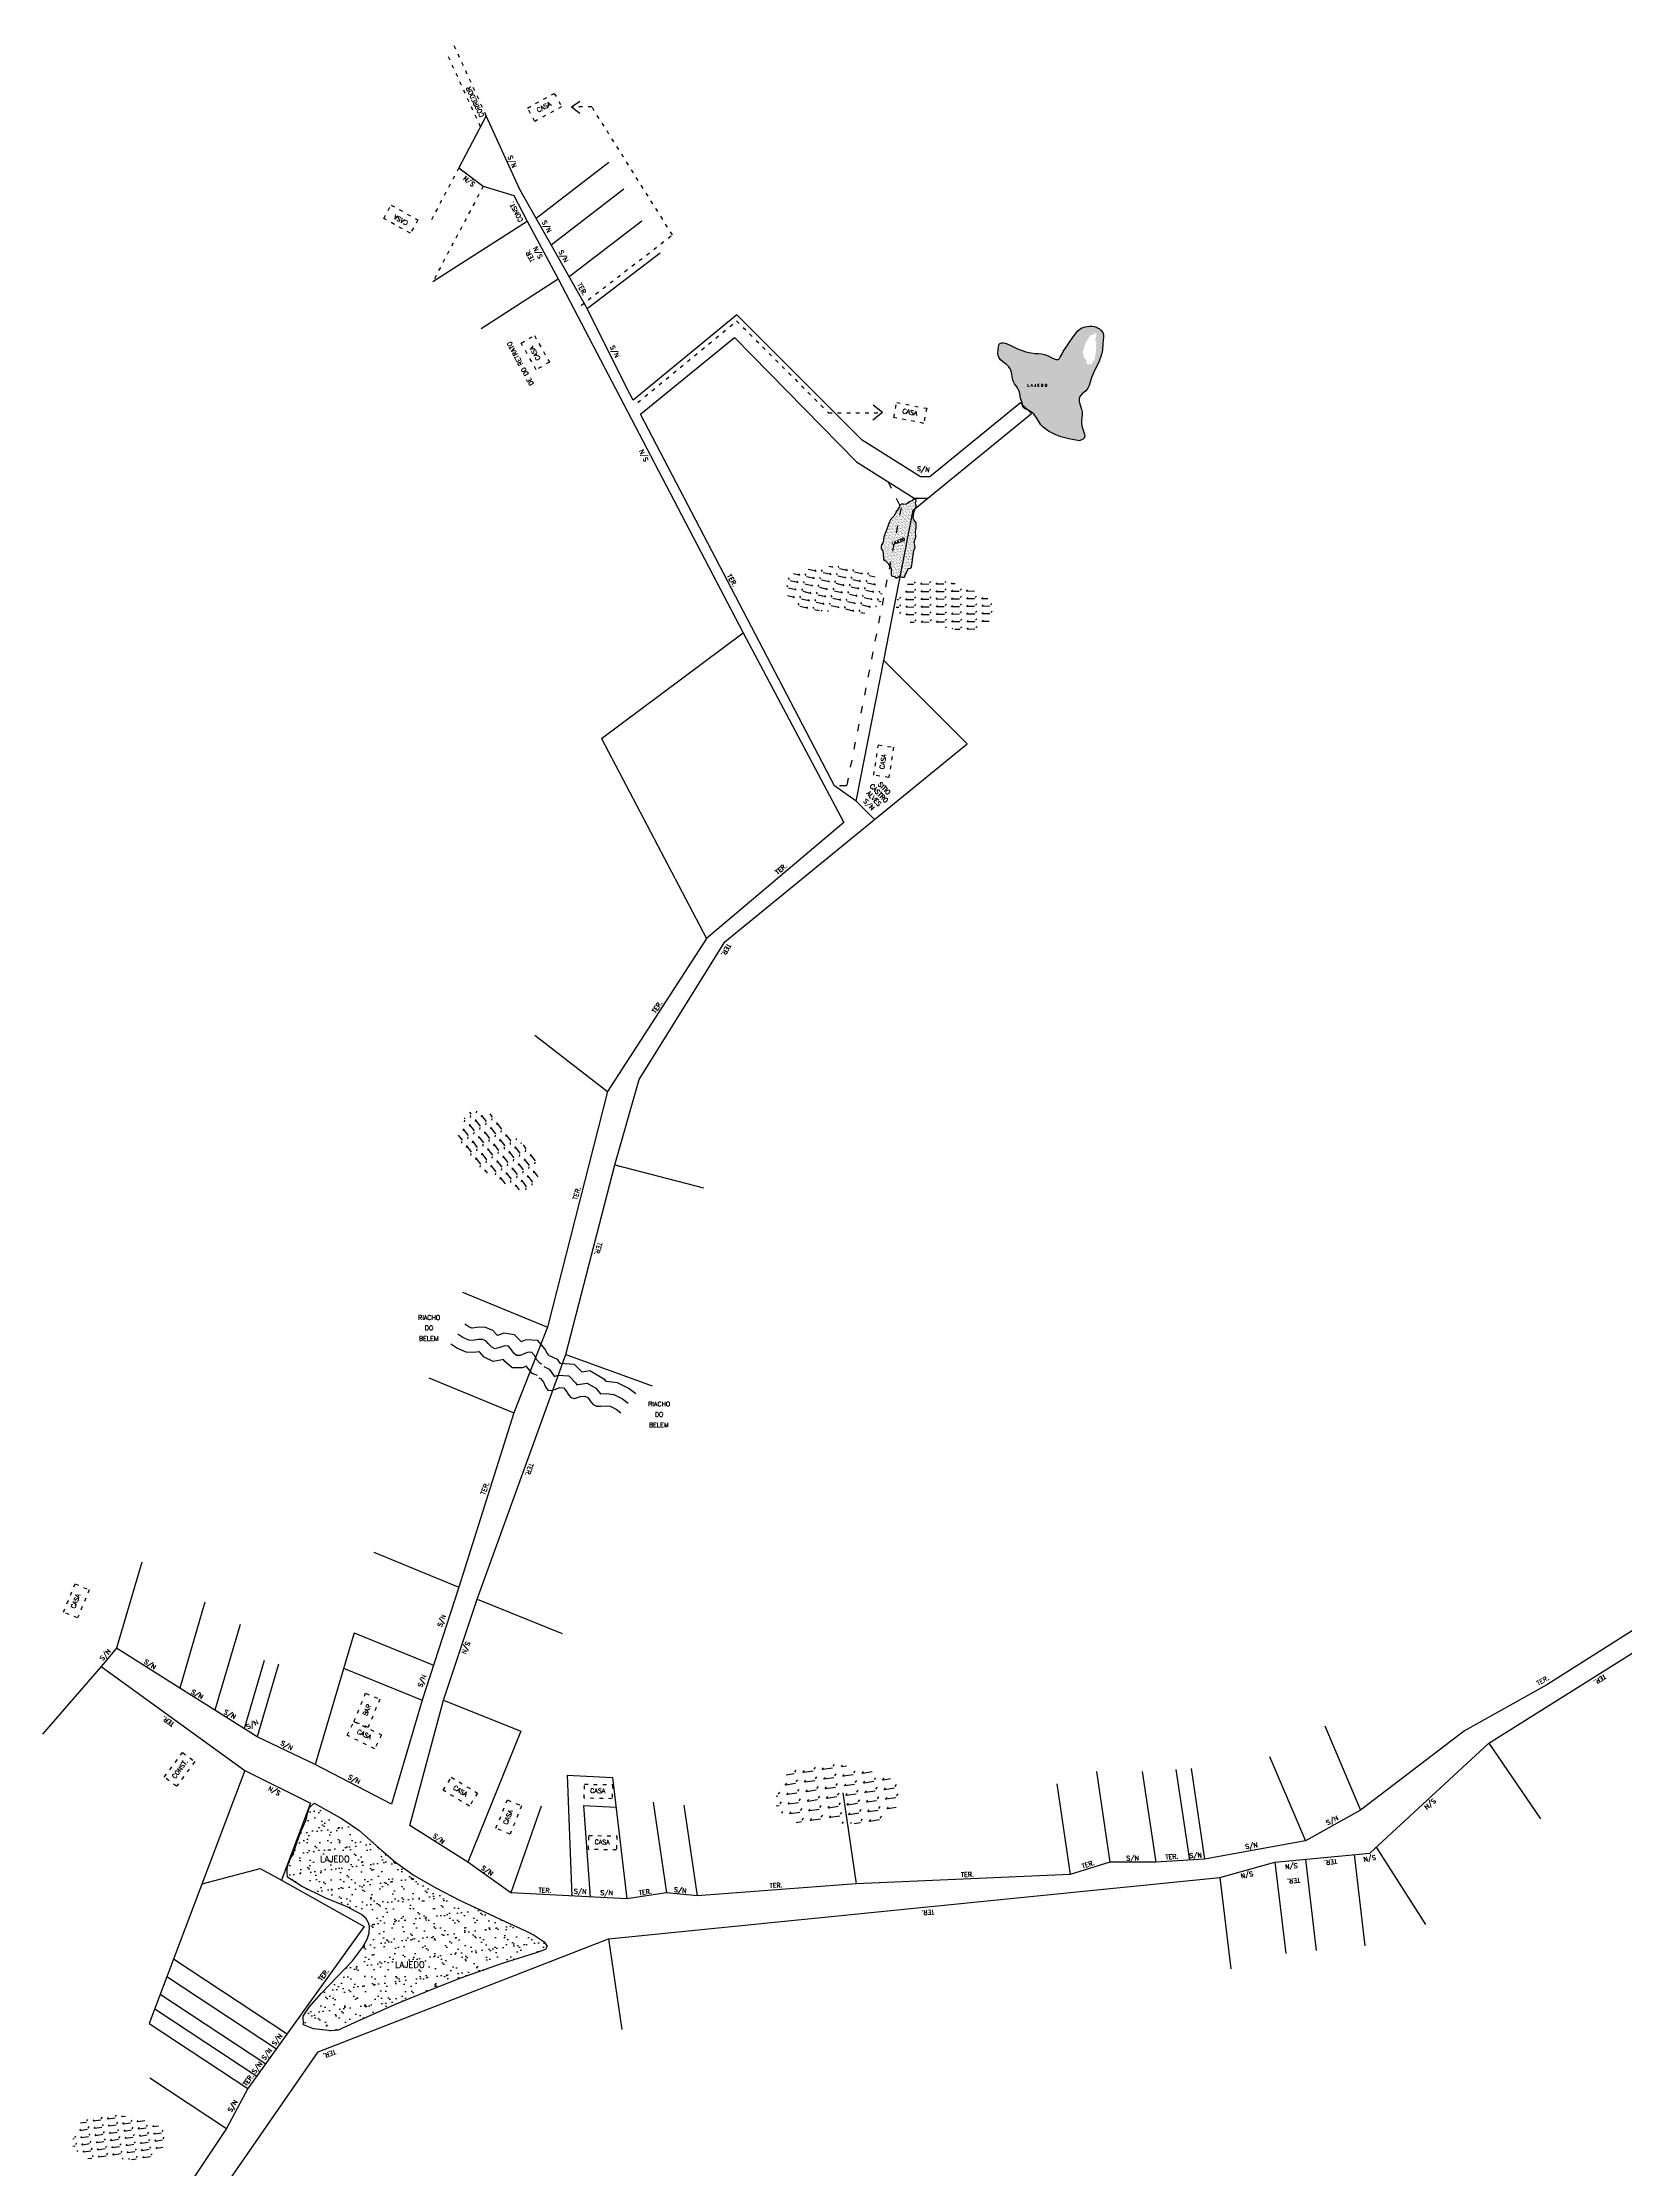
# Model space of a CAD drawing. Extents: x 714896 to 749292, y 8417558 to 8447149.
# Drawn here: x 744778 to 745296, y 8426222 to 8426917 of the extents above; entities that cross this region are included whole.
import ezdxf

# ---------------------------------------------------------------- set-up
doc = ezdxf.new("R2010")
doc.units = 0
doc.header["$MEASUREMENT"] = 0
doc.linetypes.add('ACAD_ISO03W100', pattern=[30, 12, -18])
for name, color, linetype in [('LOTE', 7, 'CONTINUOUS'), ('NUM-PORTA', 7, 'CONTINUOUS'), ('QUADRA', 6, 'CONTINUOUS'), ('REFERENCIA', 7, 'CONTINUOUS'), ('TEXTO', 7, 'CONTINUOUS')]:
    doc.layers.add(name, color=color, linetype=linetype)
doc.styles.add('ROMANS', font='ROMANS.SHX', dxfattribs={"height": 1.5})

msp = doc.modelspace()

# ---------------------------------------------------------------- hatches: boundary and pattern name
at = {"layer": 'REFERENCIA', "linetype": 'CONTINUOUS'}
h = msp.add_hatch(dxfattribs=at)
h.set_pattern_fill('AR-SAND', color=24, scale=0.388108, style=0)
h.set_pattern_definition([(37.5, (601826.9198, 6791485.51515), (-0.02444825753, 0.74781667684), [0, -0.58992491534, 0, -0.65978444478, 0, -0.63067630751]), (7.5, (601826.9198, 6791485.5152), (0.686865377, 1.0952988675), [0, -0.31824896748, 0, -0.5317086408, 0, -0.20375696089]), (327.5, (601826.4424, 6791485.51515), (1.2086249172, 0.00219632676), [0, -0.19405424847, 0, -0.69859529448, 0, -0.9120549678]), (317.5, (601826.4424, 6791485.5152), (1.1667032781, 0.3406333443), [0, -0.09702712423, 0, -0.45796802638, 0, -0.52394647086])])
h.paths.add_polyline_path([(745117.19, 8426801.3), (745117.9, 8426802.12), (745119.09, 8426803.17), (745119.75, 8426803.96), (745120.21, 8426804.87), (745120.55, 8426805.91), (745120.99, 8426807.47), (745121.38, 8426808.5), (745122.21, 8426810.19), (745123.04, 8426811.79), (745123.51, 8426812.77), (745124.29, 8426814.97), (745124.55, 8426816.45), (745124.73, 8426818.49), (745124.92, 8426820.66), (745124.88, 8426821.4), (745124.76, 8426821.9), (745124.66, 8426822.15), (745124.09, 8426822.94), (745123.6, 8426823.36), (745122.99, 8426823.73), (745122.58, 8426823.91), (745121.84, 8426824.12), (745121.06, 8426824.23), (745120.44, 8426824.24), (745119.61, 8426824.16), (745118.9, 8426824.04), (745118.25, 8426823.85), (745117.62, 8426823.59), (745117.04, 8426823.22), (745116.51, 8426822.75), (745115.94, 8426822.08), (745114.77, 8426820.4), (745113.79, 8426818.98), (745112.68, 8426817.4), (745111.77, 8426815.98), (745111.35, 8426815.23), (745110.77, 8426814.11), (745110.47, 8426813.7), (745110.27, 8426813.51), (745110.03, 8426813.37), (745109.76, 8426813.31), (745109.39, 8426813.32), (745108.73, 8426813.53), (745108.02, 8426813.87), (745107.03, 8426814.4), (745106.29, 8426814.75), (745105.58, 8426814.99), (745104.62, 8426815.19), (745103.7, 8426815.29), (745102.47, 8426815.37), (745101.27, 8426815.49), (745100.6, 8426815.61), (745099.56, 8426815.87), (745098.66, 8426816.16), (745097.37, 8426816.65), (745096.58, 8426816.99), (745094.63, 8426817.89), (745093.36, 8426818.47), (745092.71, 8426818.69), (745092.06, 8426818.8), (745091.64, 8426818.79), (745091.01, 8426818.56), (745090.73, 8426818.34), (745090.52, 8426817.49), (745090.41, 8426816.39), (745090.4, 8426815.57), (745090.5, 8426814.71), (745090.8, 8426813.89), (745091.22, 8426813.29), (745091.85, 8426812.7), (745092.54, 8426812.17), (745093.02, 8426811.8), (745093.47, 8426811.43), (745093.98, 8426810.92), (745094.38, 8426810.33), (745094.56, 8426809.93), (745094.78, 8426809.13), (745095.12, 8426807.16), (745095.23, 8426806.71), (745095.54, 8426805.89), (745095.8, 8426805.44), (745096.33, 8426804.71), (745096.79, 8426804.1), (745097.16, 8426803.48), (745097.33, 8426803.06), (745097.44, 8426802.66), (745097.53, 8426802.14), (745097.61, 8426801.57), (745097.66, 8426801.24), (745097.75, 8426800.73), (745097.95, 8426800.07), (745098.16, 8426799.56), (745098.3, 8426799.18), (745098.43, 8426798.64), (745098.53, 8426797.87), (745098.75, 8426797.65), (745099.04, 8426797.38), (745100.27, 8426796.8), (745101.34, 8426796.12), (745102.23, 8426795.34), (745103.02, 8426794.3), (745103.75, 8426793.06), (745104.42, 8426792.03), (745105.18, 8426791.21), (745106.88, 8426789.91), (745109.06, 8426788.8), (745110.93, 8426788.13), (745113.61, 8426787.45), (745117.1, 8426786.79), (745117.7, 8426787.05), (745118.21, 8426787.33), (745118.43, 8426787.5), (745118.59, 8426787.67), (745118.74, 8426787.96), (745118.8, 8426788.35), (745118.72, 8426788.95), (745118.51, 8426789.63), (745118.15, 8426790.62), (745117.85, 8426791.72), (745117.75, 8426792.58), (745117.75, 8426793.27), (745117.85, 8426794.38), (745117.92, 8426795.38), (745117.89, 8426796.28), (745117.72, 8426797.17), (745117.19, 8426798.73), (745116.94, 8426799.7), (745116.9, 8426800.49)])
h.paths.add_polyline_path([(745119.53, 8426811.93), (745119.44, 8426812.15), (745119.42, 8426812.5), (745119.41, 8426812.89), (745119.28, 8426813.24), (745119.09, 8426813.53), (745118.69, 8426813.91), (745118.42, 8426814.04), (745118.43, 8426814.33), (745118.34, 8426815.26), (745118.14, 8426815.55), (745118.13, 8426815.81), (745118.18, 8426816.03), (745118.33, 8426816.32), (745118.43, 8426816.65), (745118.48, 8426817.13), (745118.71, 8426817.77), (745119.16, 8426819), (745119.37, 8426819.45), (745119.8, 8426819.87), (745120.03, 8426820.29), (745120.43, 8426820.88), (745120.53, 8426821.26), (745120.86, 8426821.43), (745120.99, 8426821.33), (745121.37, 8426821.4), (745121.66, 8426821.63), (745122.2, 8426821.86), (745122.33, 8426822.02), (745122.57, 8426822.02), (745122.6, 8426821.83), (745122.5, 8426821.41), (745122.61, 8426821.15), (745122.61, 8426820.93), (745122.48, 8426820.73), (745122.3, 8426820.22), (745122.22, 8426819.57), (745122.33, 8426819.25), (745122.6, 8426818.9), (745122.58, 8426818.2), (745122.5, 8426817.81), (745122.56, 8426817.04), (745122.33, 8426816.36), (745122.44, 8426816.01), (745122.44, 8426815.62), (745122.29, 8426815.33), (745121.98, 8426813.14), (745121.85, 8426812.98), (745121.59, 8426812.91), (745121.41, 8426812.62), (745121.27, 8426812.33), (745121.14, 8426812.01), (745121.04, 8426811.81), (745120.88, 8426811.81), (745120.48, 8426811.94), (745120.21, 8426811.77), (745120.07, 8426811.71), (745119.99, 8426811.64), (745119.91, 8426811.87)], flags=16)
h.paths.add_polyline_path([(745099.99, 8426804.38), (745108.18, 8426804.38), (745108.18, 8426805.54), (745099.99, 8426805.54)], flags=24)
h.paths.add_polyline_path([(745119.57, 8426815.87), (745121.77, 8426816.71), (745121.54, 8426817.31), (745119.34, 8426816.46)], flags=8)
at = {"layer": 'REFERENCIA'}
h = msp.add_hatch(dxfattribs=at)
h.set_pattern_fill('AR-SAND', color=24, scale=0.01462, style=0)
h.set_pattern_definition([(37.5, (381907.77587, 4319976.60496), (-0.02339317558, 0.7155441159), [0, -0.56446628574, 0, -0.631310977474, 0, -0.603459022586]), (7.5, (381907.7759, 4319976.605), (0.65722321277, 1.0480304653), [0, -0.30451470678, 0, -0.508762375965, 0, -0.19496368422]), (327.5, (381907.3191, 4319976.60496), (1.1564663419, 0.002101228495), [0, -0.18567969926, 0, -0.66844691733, 0, -0.87269458651]), (317.5, (381907.3191, 4319976.605), (1.1163537989, 0.32593267479), [0, -0.09283984963, 0, -0.43820409025, 0, -0.501335187994])])
h.paths.add_polyline_path([(745062.86, 8426760.82), (745062.58, 8426761.62), (745062.77, 8426763.24), (745063.23, 8426764.53), (745063.56, 8426765.02), (745063.56, 8426765.58), (745063.28, 8426766.23), (745063.54, 8426767.28), (745063.46, 8426767.77), (745062.85, 8426767.76), (745062.52, 8426767.35), (745061.18, 8426766.78), (745060.44, 8426766.2), (745059.5, 8426766.03), (745059.15, 8426766.27), (745058.34, 8426765.86), (745058.09, 8426764.89), (745057.09, 8426763.43), (745056.49, 8426762.37), (745055.42, 8426761.32), (745054.89, 8426760.18), (745053.77, 8426757.09), (745053.18, 8426755.48), (745053.06, 8426754.27), (745052.82, 8426753.46), (745052.43, 8426752.73), (745052.31, 8426752.16), (745052.32, 8426751.51), (745052.84, 8426750.79), (745053.05, 8426748.45), (745053.04, 8426747.72), (745053.71, 8426747.41), (745054.71, 8426746.45), (745055.19, 8426745.73), (745055.53, 8426744.84), (745055.54, 8426743.85), (745055.61, 8426742.99), (745055.81, 8426742.42), (745056.77, 8426742.27), (745056.97, 8426741.71), (745057.18, 8426741.87), (745057.52, 8426742.03), (745058.2, 8426742.44), (745059.21, 8426742.13), (745059.61, 8426742.13), (745059.87, 8426742.62), (745060.21, 8426743.43), (745060.54, 8426744.16), (745060.99, 8426744.89), (745061.65, 8426745.06), (745061.98, 8426745.47), (745062.74, 8426750.96), (745063.14, 8426751.7), (745063.13, 8426752.67), (745062.86, 8426753.55), (745063.44, 8426755.25), (745063.29, 8426757.19), (745063.49, 8426758.16), (745063.53, 8426759.94)])
h.paths.add_polyline_path([(745056.03, 8426752.5), (745060.69, 8426754.28), (745060.21, 8426755.55), (745055.55, 8426753.76)], flags=24)
h = msp.add_hatch(dxfattribs=at)
h.set_pattern_fill('FLEX', color=256, scale=0.391471, angle=-11.47143, style=0)
h.set_pattern_definition([(167.016045857, (-169126.1088, 1867739.5976), (0.5585146821, 2.4222876237), [2.485843113, -2.485843113]), (122.016045857, (-169128.531, 1867740.1561), (0.55851492334, 2.42228867), [0.6214607782, -2.27259300625, 0.6214607782, -3.5155145627])])
h.paths.add_polyline_path([(745020.51, 8426741.25), (745022.94, 8426743.06), (745027.36, 8426744.77), (745030.84, 8426745.45), (745036.82, 8426745.84), (745041.04, 8426745.61), (745048.02, 8426744), (745049.78, 8426742.87), (745051.44, 8426740.62), (745052.48, 8426736.8), (745052.17, 8426733.71), (745049.35, 8426731.2), (745046.58, 8426730.19), (745040.26, 8426730.65), (745037.91, 8426730.72), (745027.6, 8426731.44), (745024.73, 8426732.81), (745021.76, 8426735.76), (745020.27, 8426738.11)])
h = msp.add_hatch(dxfattribs=at)
h.set_pattern_fill('FLEX', color=256, scale=0.391471, angle=0.75626, style=0)
h.set_pattern_definition([(0.75626266, (249319.6365, 1822917.152), (-0.0328103702, 2.48562657325), [2.485843113, -2.485843113]), (45.75626266, (249322.1221, 1822917.1847), (-0.0328103844, 2.4856276469), [0.6214607782, -2.27259300625, 0.6214607782, -3.5155145627])])
h.paths.add_polyline_path([(745089.63, 8426732.63), (745087.63, 8426734.91), (745083.68, 8426737.52), (745080.41, 8426738.92), (745074.66, 8426740.57), (745070.48, 8426741.24), (745063.32, 8426741.14), (745061.36, 8426740.41), (745059.26, 8426738.56), (745057.44, 8426735.05), (745057.08, 8426731.96), (745059.31, 8426728.91), (745061.81, 8426727.34), (745068.08, 8426726.46), (745070.38, 8426726.02), (745080.62, 8426724.54), (745083.71, 8426725.27), (745087.23, 8426727.52), (745089.19, 8426729.5)])
h = msp.add_hatch(dxfattribs=at)
h.set_pattern_fill('FLEX', color=256, scale=0.391471, angle=128.89286, style=0)
h.set_pattern_definition([(307.380336314, (5632950.1051, 12894594.5701), (-1.9753081685, -1.509163219), [2.485843113, -2.485843113]), (262.380336314, (5632951.6143, 12894592.5948), (-1.97530902168, -1.5091638709), [0.6214607782, -2.27259300625, 0.6214607782, -3.5155145627])])
h.paths.add_polyline_path([(744937.37, 8426541.5), (744934.35, 8426541.66), (744929.85, 8426543.16), (744926.73, 8426544.87), (744921.88, 8426548.37), (744918.78, 8426551.24), (744914.43, 8426556.94), (744913.79, 8426558.93), (744913.95, 8426561.72), (744915.59, 8426565.32), (744917.8, 8426567.51), (744921.57, 8426567.64), (744924.35, 8426566.65), (744928.92, 8426562.26), (744930.68, 8426560.71), (744938.17, 8426553.58), (744939.5, 8426550.7), (744939.91, 8426546.54), (744939.56, 8426543.77)])
h = msp.add_hatch(dxfattribs=at)
h.set_pattern_fill('FLEX', color=256, scale=0.5, angle=8.62406, style=0)
h.set_pattern_definition([(8.624057574, (1272400.838, -15542.8537), (-0.4760928156, 3.1391018829), [3.175, -3.175]), (53.624057574, (1272403.9772, -15542.3777), (-0.47609302125, 3.13910323876), [0.79375, -2.90263, 0.79375, -4.49013])])
h.paths.add_polyline_path([(745058.92, 8426346.47), (745056, 8426348.99), (745050.54, 8426351.61), (745046.16, 8426352.81), (745038.6, 8426353.89), (745033.2, 8426354), (745024.15, 8426352.63), (745021.8, 8426351.36), (745019.47, 8426348.66), (745017.77, 8426343.9), (745017.86, 8426339.93), (745021.22, 8426336.46), (745024.65, 8426334.91), (745032.74, 8426334.88), (745035.73, 8426334.74), (745048.93, 8426334.66), (745052.72, 8426336.12), (745056.79, 8426339.58), (745058.92, 8426342.43)])
h = msp.add_hatch(dxfattribs=at)
h.set_pattern_fill('AR-SAND', color=24, scale=0.1, style=0)
h.set_pattern_definition([(37.5, (0, 0), (-0.1600031296, 4.8941323733), [0, -3.8608, 0, -4.318, 0, -4.1275]), (7.5, (0, 0), (4.4952328314, 7.1682510057), [0, -2.0828, 0, -3.4798, 0, -1.3335]), (327.5, (-3.124, 0), (7.9099237024, 0.0143718468), [0, -1.27, 0, -4.572, 0, -5.969]), (317.5, (-3.124, 0), (7.6355645247, 2.2292932326), [0, -0.635, 0, -2.9972, 0, -3.429])])
h.paths.add_polyline_path([(744863.94, 8426335.68), (744864.21, 8426336.45), (744864.55, 8426337.94), (744864.73, 8426338.82), (744865.12, 8426339.94), (744866.63, 8426341.32), (744868.62, 8426340.24), (744875.84, 8426336.24), (744881.28, 8426332.47), (744888.7, 8426325.99), (744893.3, 8426322.04), (744899.41, 8426317.7), (744906.46, 8426313.61), (744914.46, 8426309.55), (744929.14, 8426302.59), (744935.55, 8426299.71), (744938.65, 8426298.15), (744941.92, 8426296.03), (744942.96, 8426294.58), (744942.4, 8426293.52), (744939.36, 8426292.4), (744928.16, 8426288.91), (744914.56, 8426284.12), (744905.67, 8426280.67), (744893.21, 8426275.46), (744879.73, 8426269.47), (744874.49, 8426267.09), (744872.36, 8426266.93), (744866.44, 8426267.51), (744863.19, 8426268.85), (744863.11, 8426271.68), (744865.03, 8426274.65), (744869.1, 8426279.16), (744879.24, 8426289.78), (744882.49, 8426294.13), (744884.09, 8426297.13), (744884.66, 8426298.9), (744884.82, 8426300.92), (744884.57, 8426301.99), (744883.55, 8426303.68), (744882.16, 8426304.93), (744877.43, 8426307.47), (744870.5, 8426310.24), (744862.52, 8426314.16), (744857.98, 8426317.14), (744857.89, 8426318.44), (744857.84, 8426319.78), (744857.93, 8426320.57), (744858.13, 8426321.33), (744858.61, 8426322.44), (744858.99, 8426323.2), (744859.56, 8426324.35), (744859.87, 8426325.06), (744860.51, 8426326.74), (744861.17, 8426328.7), (744861.57, 8426329.93), (744862.51, 8426332.52), (744863.14, 8426333.91)])
h.paths.add_polyline_path([(744868.51, 8426321.57), (744879.61, 8426321.57), (744879.61, 8426324.57), (744868.51, 8426324.57)], flags=24)
h.paths.add_polyline_path([(744893.03, 8426287.01), (744904.12, 8426287.01), (744904.12, 8426290.01), (744893.03, 8426290.01)], flags=24)
h = msp.add_hatch(dxfattribs=at)
h.set_pattern_fill('FLEX', color=256, scale=0.37446, angle=8.62406, style=0)
h.set_pattern_definition([(8.624057574, (1139755.145, 2103938.7762), (-0.3565551581, 2.3509343798), [2.3778191771, -2.3778191771]), (53.624057574, (1139757.4959, 2103939.1327), (-0.35655531213, 2.3509353953), [0.5944547943, -2.1738359931, 0.5944547943, -3.3627455816])])
h.paths.add_polyline_path([(744818.54, 8426233.68), (744816.35, 8426235.57), (744812.26, 8426237.53), (744808.98, 8426238.43), (744803.32, 8426239.24), (744799.27, 8426239.32), (744792.5, 8426238.29), (744790.74, 8426237.35), (744788.99, 8426235.32), (744787.72, 8426231.76), (744787.79, 8426228.78), (744790.3, 8426226.18), (744792.87, 8426225.02), (744798.93, 8426225), (744801.17, 8426224.9), (744811.06, 8426224.83), (744813.9, 8426225.93), (744816.94, 8426228.52), (744818.54, 8426230.66)])

# ---------------------------------------------------------------- linework, layer by layer
at = {"layer": 'LOTE', "color": 7, "linetype": 'ACAD_ISO03W100', "ltscale": 0.1}
for points in [[(744923, 8426893), (744912, 8426917)], [(744921.13, 8426889.46), (744910.13, 8426913.46)], [(744936.48, 8426895.59), (744945.25, 8426900.39), (744947.65, 8426896.01), (744938.88, 8426891.21), (744936.48, 8426895.59)], [(744914, 8426876), (744905, 8426859)], [(744922, 8426870), (744905.5, 8426838.83)], [(744898.16, 8426854.62), (744889.43, 8426859.5), (744891.87, 8426863.86), (744900.6, 8426858.99), (744898.16, 8426854.62)], [(744972.57, 8426799.35), (745004.9, 8426825.98), (745034.93, 8426795.94), (745052.61, 8426795.98)], [(744939.32, 8426810.03), (744934.4, 8426818.73), (744938.75, 8426821.2), (744943.67, 8426812.49), (744939.32, 8426810.03)], [(745057.25, 8426799.29), (745067.07, 8426797.4), (745066.12, 8426792.49), (745056.3, 8426794.38), (745057.25, 8426799.29)], [(745049.75, 8426677.45), (745051.29, 8426687.33), (745056.23, 8426686.56), (745054.69, 8426676.68), (745049.75, 8426677.45)], [(744784.68, 8426403.78), (744788.48, 8426413.03), (744793.11, 8426411.13), (744789.3, 8426401.88), (744784.68, 8426403.78)], [(744879.71, 8426368.02), (744883.53, 8426377.26), (744888.15, 8426375.35), (744884.33, 8426366.11), (744879.71, 8426368.02)], [(744879.71, 8426368.02), (744888.69, 8426363.62), (744886.48, 8426359.13), (744877.51, 8426363.53), (744879.71, 8426368.02)], [(744817.65, 8426349.83), (744823.58, 8426357.88), (744827.61, 8426354.91), (744821.67, 8426346.86), (744817.65, 8426349.83)], [(744911.54, 8426349.81), (744920.09, 8426344.62), (744917.49, 8426340.35), (744908.94, 8426345.54), (744911.54, 8426349.81)], [(744955.1, 8426347.54), (744964.26, 8426347.38), (744964.18, 8426342.8), (744955.02, 8426342.96), (744955.1, 8426347.54)], [(744926.15, 8426333.12), (744929.92, 8426342.38), (744934.55, 8426340.5), (744930.78, 8426331.23), (744926.15, 8426333.12)], [(744956.53, 8426330.77), (744965.69, 8426330.6), (744965.61, 8426326.02), (744956.44, 8426326.19), (744956.53, 8426330.77)]]:
    msp.add_lwpolyline(points, dxfattribs=at)
at = {"layer": 'LOTE', "color": 3}
for points in [[(744950.82, 8426896.01), (744953.61, 8426897.86)], [(744950.82, 8426896.01), (744953.61, 8426893.86)]]:
    msp.add_lwpolyline(points, dxfattribs=at)
at = {"layer": 'LOTE', "color": 3, "linetype": 'ACAD_ISO03W100', "ltscale": 0.1}
msp.add_lwpolyline([(744953.99, 8426831.06), (744983.91, 8426854.09), (744957.51, 8426896.01), (744950.82, 8426896.01)], dxfattribs=at)
at = {"layer": 'LOTE', "color": 7}
for points in [[(744939.3, 8426859.61), (744963.12, 8426877.84)], [(744944.21, 8426850.9), (744968.03, 8426869.13)], [(744905.5, 8426838.83), (744936.35, 8426858.63)], [(744950.1, 8426840.45), (744973.93, 8426858.68)], [(744956, 8426830), (744979.83, 8426848.23)], [(744921.31, 8426823.55), (744946.56, 8426839.75)], [(745052.61, 8426795.98), (745049.58, 8426798.43)], [(745052.61, 8426795.98), (745049.48, 8426793.51)], [(745044, 8426669), (745053, 8426715), (745062.6, 8426764.07), (745067.42, 8426768)], [(744960.64, 8426689.45), (745007, 8426724)], [(745080.31, 8426687.69), (745053, 8426715)], [(744960.64, 8426689.45), (744995, 8426624)], [(745050, 8426663), (745080.31, 8426687.69)], [(744938.92, 8426592.39), (744962.68, 8426574.07)], [(744965, 8426550), (744994.04, 8426542.48)], [(744915.24, 8426508.36), (744943, 8426497)], [(744949, 8426488), (744977.22, 8426477.81)], [(744904.24, 8426480.36), (744932, 8426469)], [(744886.24, 8426423.36), (744914, 8426412)], [(744810.26, 8426420.08), (744802, 8426392)], [(744920, 8426408), (744947.83, 8426396.81)], [(744830.95, 8426407.04), (744822.69, 8426378.95)], [(744842.46, 8426399.78), (744834.2, 8426371.7)], [(744879.72, 8426397.05), (744867, 8426354)], [(744879.72, 8426397.05), (744905.7, 8426386.41)], [(744850.34, 8426388.01), (744843.77, 8426365.67)], [(744855, 8426386.8), (744848, 8426363)], [(744797, 8426386), (744777.81, 8426363.89)], [(744876.31, 8426385.51), (744902, 8426375)], [(744909, 8426375), (744934.28, 8426364.83)], [(745197.27, 8426366.61), (745209, 8426339)], [(744934.28, 8426364.83), (744917, 8426322)], [(745251, 8426361), (745267.92, 8426336.23)], [(744844, 8426352), (744812.72, 8426269.33)], [(745148.61, 8426352.36), (745153.01, 8426322.69)], [(745153.6, 8426352.68), (745158, 8426323)], [(745179.27, 8426356.61), (745191, 8426329)], [(744949.42, 8426350.49), (744964.23, 8426349.71)], [(744949.42, 8426350.49), (744951.02, 8426310.95)], [(744964.23, 8426349.71), (744969, 8426310)], [(745109.6, 8426347.68), (745114, 8426318)], [(745122.6, 8426351.68), (745127, 8426322)], [(745137.6, 8426351.68), (745142, 8426322)], [(744940.9, 8426340.32), (744931, 8426312)], [(744954.85, 8426340.55), (744965.4, 8426340)], [(744954.85, 8426340.55), (744957.02, 8426310.63)], [(744977.6, 8426341.68), (744982, 8426312)], [(744987.6, 8426340.68), (744992, 8426311)], [(745039.6, 8426344.68), (745044, 8426315)], [(745206.88, 8426324.5), (745210.41, 8426294.71)], [(745214.1, 8426326.94), (745230.22, 8426301.63)], [(744830, 8426315), (744849, 8426320), (744855.95, 8426316.12)], [(745163, 8426317), (745166.53, 8426287.21)], [(745181, 8426322), (745184.53, 8426292.21)], [(745190.95, 8426322.96), (745194.48, 8426293.17)], [(744963, 8426297), (744967.38, 8426267.32)], [(744820.7, 8426290.41), (744857.82, 8426265.88)], [(744818.52, 8426284.66), (744854.32, 8426261)], [(744816.35, 8426278.91), (744850.83, 8426256.13)], [(744812.72, 8426269.33), (744845, 8426248)], [(744814.53, 8426274.12), (744847.91, 8426252.06)], [(744812.97, 8426251.54), (744838, 8426235)]]:
    msp.add_lwpolyline(points, dxfattribs=at)
at = {"layer": 'LOTE', "color": 7, "linetype": 'ACAD_ISO03W100', "ltscale": 0.2}
msp.add_lwpolyline([(745054.42, 8426773.4), (745058.68, 8426764.84), (745040.9, 8426674), (745036.9, 8426674)], dxfattribs=at)
at = {"layer": 'QUADRA', "color": 6, "linetype": 'CONTINUOUS'}
msp.add_lwpolyline([(745311, 8426406), (745270, 8426380), (745243, 8426365), (745209, 8426339), (745191, 8426329), (745158, 8426323), (745142, 8426322), (745127, 8426322), (745114, 8426318), (745044, 8426315), (744992, 8426311), (744982, 8426312), (744969, 8426310), (744931, 8426312), (744917, 8426322), (744898, 8426334), (744909, 8426375), (744920, 8426408), (744949, 8426488), (744965, 8426550), (744973, 8426578), (745001, 8426623), (745050, 8426663), (745044, 8426669), (745036.9, 8426674), (744973.45, 8426795.49), (745004.22, 8426820.57), (745044.09, 8426779.93), (745044.09, 8426779.93), (745062.97, 8426768), (745067.42, 8426768), (745101.33, 8426795.69), (745097.78, 8426799.24), (745068.08, 8426775), (745065, 8426775), (745046, 8426787), (745005, 8426828), (744971.06, 8426800.05), (744969, 8426804), (744956, 8426830), (744934, 8426869), (744923, 8426893), (744914, 8426876), (744914, 8426876), (744922, 8426870), (744932, 8426867), (744936.35, 8426858.63), (744946.56, 8426839.75), (745007, 8426724), (745040, 8426662), (744995, 8426624), (744962.68, 8426574.07), (744943, 8426497), (744932, 8426469), (744914, 8426412), (744902, 8426375), (744892, 8426341), (744867, 8426354), (744848, 8426363), (744834.2, 8426371.7), (744822.69, 8426378.95), (744802, 8426392), (744797, 8426386), (744844, 8426352), (744865.47, 8426341.28), (744855.95, 8426316.12), (744883, 8426301), (744845, 8426248), (744838, 8426235), (744812, 8426196)], dxfattribs=at)
at = {"layer": 'QUADRA', "linetype": 'CONTINUOUS'}
msp.add_lwpolyline([(744807, 8426172), (744868, 8426260), (744963, 8426297), (745163, 8426317), (745181, 8426322), (745212, 8426325), (745251, 8426361), (745318, 8426403)], dxfattribs=at)
at = {"layer": 'REFERENCIA', "color": 24, "linetype": 'CONTINUOUS'}
msp.add_lwpolyline([(745117.1, 8426786.79), (745113.61, 8426787.45), (745110.93, 8426788.13), (745109.06, 8426788.8), (745106.88, 8426789.91), (745105.18, 8426791.21), (745104.42, 8426792.03), (745103.75, 8426793.06), (745103.02, 8426794.3), (745102.23, 8426795.34), (745101.34, 8426796.12), (745100.27, 8426796.8), (745099.04, 8426797.38), (745098.75, 8426797.65), (745098.53, 8426797.87), (745098.43, 8426798.64), (745098.3, 8426799.18), (745098.16, 8426799.56), (745097.95, 8426800.07), (745097.75, 8426800.73), (745097.66, 8426801.24), (745097.61, 8426801.57), (745097.53, 8426802.14), (745097.44, 8426802.66), (745097.33, 8426803.06), (745097.16, 8426803.48), (745096.79, 8426804.1), (745096.33, 8426804.71), (745095.8, 8426805.44), (745095.54, 8426805.89), (745095.23, 8426806.71), (745095.12, 8426807.16), (745094.78, 8426809.13), (745094.56, 8426809.93), (745094.38, 8426810.33), (745093.98, 8426810.92), (745093.47, 8426811.43), (745093.02, 8426811.8), (745092.54, 8426812.17), (745091.85, 8426812.7), (745091.22, 8426813.29), (745090.8, 8426813.89), (745090.5, 8426814.71), (745090.4, 8426815.57), (745090.41, 8426816.39), (745090.52, 8426817.49), (745090.73, 8426818.34), (745091.01, 8426818.56), (745091.64, 8426818.79), (745092.06, 8426818.8), (745092.71, 8426818.69), (745093.36, 8426818.47), (745094.63, 8426817.89), (745096.58, 8426816.99), (745097.37, 8426816.65), (745098.66, 8426816.16), (745099.56, 8426815.87), (745100.6, 8426815.61), (745101.27, 8426815.49), (745102.47, 8426815.37), (745103.7, 8426815.29), (745104.62, 8426815.19), (745105.58, 8426814.99), (745106.29, 8426814.75), (745107.03, 8426814.4), (745108.02, 8426813.87), (745108.73, 8426813.53), (745109.39, 8426813.32), (745109.76, 8426813.31), (745110.03, 8426813.37), (745110.27, 8426813.51), (745110.47, 8426813.7), (745110.77, 8426814.11), (745111.35, 8426815.23), (745111.77, 8426815.98), (745112.68, 8426817.4), (745113.79, 8426818.98), (745114.77, 8426820.4), (745115.94, 8426822.08), (745116.51, 8426822.75), (745117.04, 8426823.22), (745117.62, 8426823.59), (745118.25, 8426823.85), (745118.9, 8426824.04), (745119.61, 8426824.16), (745120.44, 8426824.24), (745121.06, 8426824.23), (745121.84, 8426824.12), (745122.58, 8426823.91), (745122.99, 8426823.73), (745123.6, 8426823.36), (745124.09, 8426822.94), (745124.66, 8426822.15), (745124.76, 8426821.9), (745124.88, 8426821.4), (745124.92, 8426820.66), (745124.73, 8426818.49), (745124.55, 8426816.45), (745124.29, 8426814.97), (745123.51, 8426812.77), (745123.04, 8426811.79), (745122.21, 8426810.19), (745121.38, 8426808.5), (745120.99, 8426807.47), (745120.55, 8426805.91), (745120.21, 8426804.87), (745119.75, 8426803.96), (745119.09, 8426803.17), (745117.9, 8426802.12), (745117.19, 8426801.3), (745116.9, 8426800.49), (745116.94, 8426799.7), (745117.19, 8426798.73), (745117.72, 8426797.17), (745117.89, 8426796.28), (745117.92, 8426795.38), (745117.85, 8426794.38), (745117.75, 8426793.27), (745117.75, 8426792.58), (745117.85, 8426791.72), (745118.15, 8426790.62), (745118.51, 8426789.63), (745118.72, 8426788.95), (745118.8, 8426788.35), (745118.74, 8426787.96), (745118.59, 8426787.67), (745118.43, 8426787.5), (745118.21, 8426787.33), (745117.7, 8426787.05), (745117.1, 8426786.79)], close=True, dxfattribs=at)
at = {"layer": 'REFERENCIA', "color": 24}
for points in [[(745056.97, 8426741.71), (745056.77, 8426742.27), (745055.81, 8426742.42), (745055.61, 8426742.99), (745055.54, 8426743.85), (745055.53, 8426744.84), (745055.19, 8426745.73), (745054.71, 8426746.45), (745053.71, 8426747.41), (745053.04, 8426747.72), (745053.05, 8426748.45), (745052.84, 8426750.79), (745052.32, 8426751.51), (745052.31, 8426752.16), (745052.43, 8426752.73), (745052.82, 8426753.46), (745053.06, 8426754.27), (745053.18, 8426755.48), (745053.77, 8426757.09), (745054.89, 8426760.18), (745055.42, 8426761.32), (745056.49, 8426762.37), (745057.09, 8426763.43), (745058.09, 8426764.89), (745058.34, 8426765.86), (745059.15, 8426766.27), (745059.5, 8426766.03), (745060.44, 8426766.2), (745061.18, 8426766.78), (745062.52, 8426767.35), (745062.85, 8426767.76), (745063.46, 8426767.77), (745063.54, 8426767.28), (745063.28, 8426766.23), (745063.56, 8426765.58), (745063.56, 8426765.02), (745063.23, 8426764.53), (745062.77, 8426763.24), (745062.58, 8426761.62), (745062.86, 8426760.82), (745063.53, 8426759.94), (745063.49, 8426758.16), (745063.29, 8426757.19), (745063.44, 8426755.25), (745062.86, 8426753.55), (745063.13, 8426752.67), (745063.14, 8426751.7), (745062.74, 8426750.96), (745061.98, 8426745.47), (745061.65, 8426745.06), (745060.99, 8426744.89), (745060.54, 8426744.16), (745060.21, 8426743.43), (745059.87, 8426742.62), (745059.61, 8426742.13), (745059.21, 8426742.13), (745058.2, 8426742.44), (745057.52, 8426742.03), (745057.18, 8426741.87), (745056.97, 8426741.71)], [(744868.62, 8426340.24), (744875.84, 8426336.24), (744881.28, 8426332.47), (744888.7, 8426325.99), (744893.3, 8426322.04), (744899.41, 8426317.7), (744906.46, 8426313.61), (744914.46, 8426309.55), (744929.14, 8426302.59), (744935.55, 8426299.71), (744938.65, 8426298.15), (744941.92, 8426296.03), (744942.96, 8426294.58), (744942.4, 8426293.52), (744939.36, 8426292.4), (744928.16, 8426288.91), (744914.56, 8426284.12), (744905.67, 8426280.67), (744893.21, 8426275.46), (744879.73, 8426269.47), (744874.49, 8426267.09), (744872.36, 8426266.93), (744866.44, 8426267.51), (744863.19, 8426268.85), (744863.11, 8426271.68), (744865.03, 8426274.65), (744869.1, 8426279.16), (744879.24, 8426289.78), (744882.49, 8426294.13), (744884.09, 8426297.13), (744884.66, 8426298.9), (744884.82, 8426300.92), (744884.57, 8426301.99), (744883.55, 8426303.68), (744882.16, 8426304.93), (744877.43, 8426307.47), (744870.5, 8426310.24), (744862.52, 8426314.16), (744857.98, 8426317.14), (744857.89, 8426318.44), (744857.84, 8426319.78), (744857.93, 8426320.57), (744858.13, 8426321.33), (744858.61, 8426322.44), (744858.99, 8426323.2), (744859.56, 8426324.35), (744859.87, 8426325.06), (744860.51, 8426326.74), (744861.17, 8426328.7), (744861.57, 8426329.93), (744862.51, 8426332.52), (744863.14, 8426333.91), (744863.94, 8426335.68), (744864.21, 8426336.45), (744864.55, 8426337.94), (744864.73, 8426338.82), (744865.12, 8426339.94), (744866.63, 8426341.32)]]:
    msp.add_lwpolyline(points, close=True, dxfattribs=at)
at = {"layer": 'REFERENCIA'}
for points in [[(744943.56, 8426487.68), (744942.89, 8426488.5), (744942.11, 8426489.93), (744939.89, 8426492.6), (744936.07, 8426492.87), (744934.34, 8426492.14), (744934.04, 8426492.57), (744932.18, 8426494.44), (744928.73, 8426495.02), (744926.67, 8426494.26), (744926.57, 8426494.37), (744925.14, 8426495.84), (744922.5, 8426496.99), (744919.93, 8426496.89), (744918.45, 8426496.67), (744918.22, 8426496.69), (744917.25, 8426497.1), (744915.96, 8426497.99)], [(744939.71, 8426481.14), (744938.01, 8426481.83), (744936.22, 8426484.03), (744936.12, 8426484.2), (744934.89, 8426483.68), (744931.41, 8426483.69), (744929.03, 8426485.78), (744928.57, 8426486.44), (744928.24, 8426486.32), (744925.21, 8426485.71), (744922.32, 8426487.13), (744920.73, 8426488.91), (744920.72, 8426488.92), (744920.66, 8426488.91), (744918.79, 8426488.64), (744916.36, 8426488.78), (744913.38, 8426490.06), (744911.42, 8426491.4)], [(744941.2, 8426484.86), (744940.46, 8426485.15), (744939.55, 8426486.27), (744938.78, 8426487.67), (744937.91, 8426488.73), (744936.74, 8426488.81), (744935.42, 8426488.25), (744934.08, 8426487.68), (744932.92, 8426487.68), (744932.03, 8426488.46), (744930.96, 8426489.99), (744930.25, 8426490.71), (744929.11, 8426490.9), (744927.15, 8426490.18), (744925.76, 8426489.9), (744924.78, 8426490.38), (744923.65, 8426491.64), (744922.83, 8426492.48), (744921.74, 8426492.96), (744920.3, 8426492.9), (744918.62, 8426492.66), (744917.29, 8426492.74), (744915.32, 8426493.58), (744913.69, 8426494.7)], [(744941.85, 8426484.06), (744943.51, 8426483.27), (744945.16, 8426480.97), (744945.24, 8426480.79), (744946.51, 8426481.23), (744949.97, 8426481.01), (744952.22, 8426478.78), (744952.65, 8426478.09), (744952.98, 8426478.19), (744956.04, 8426478.61), (744958.84, 8426477.01), (744960.32, 8426475.15), (744960.33, 8426475.13), (744960.38, 8426475.13), (744962.26, 8426475.29), (744964.68, 8426475), (744967.58, 8426473.55), (744969.45, 8426472.08)], [(744943.56, 8426487.68), (744946.16, 8426486.45), (744947.05, 8426485.2), (744951.72, 8426484.91), (744954.25, 8426482.4), (744956.84, 8426482.76), (744961.5, 8426480.1), (744962.13, 8426479.3), (744962.34, 8426479.31), (744965.86, 8426478.89), (744969.73, 8426476.94), (744971.92, 8426475.23)], [(744940.13, 8426480.45), (744940.86, 8426480.1), (744941.69, 8426478.94), (744942.37, 8426477.49), (744943.18, 8426476.38), (744944.34, 8426476.22), (744945.69, 8426476.7), (744947.07, 8426477.19), (744948.22, 8426477.11), (744949.06, 8426476.28), (744950.04, 8426474.69), (744950.7, 8426473.93), (744951.83, 8426473.67), (744953.83, 8426474.27), (744955.24, 8426474.46), (744956.19, 8426473.92), (744957.24, 8426472.6), (744958, 8426471.71), (744959.06, 8426471.17), (744960.5, 8426471.13), (744962.19, 8426471.27), (744963.51, 8426471.11), (744965.43, 8426470.15), (744966.99, 8426468.93)]]:
    msp.add_lwpolyline(points, dxfattribs=at)

# ---------------------------------------------------------------- texts
at = {"layer": 'NUM-PORTA', "color": 7, "style": 'ROMANS'}
for rotation, p in [(292.75608, (744929.98, 8426879.68, -37.83)), (142.7362, (744919.48, 8426870.96, -37.83)), (297.56452, (744941.16, 8426858.34, -37.83)), (117.56452, (744941.49, 8426846.85, -37.83)), (297.56452, (744946.64, 8426848.62, -37.83)), (295.68147, (744963.45, 8426817.52, -37.83)), (115.68147, (744976.08, 8426780.42, -37.83)), (353.20536, (745063.85, 8426777, -37.83)), (313.59576, (745046.22, 8426668.85, -37.83)), (69.43781, (744908.36, 8426398.8, -37.83)), (249.43781, (744916.4, 8426394.32, -37.83)), (47.85474, (744797.51, 8426387.8, -37.83)), (326.95712, (744810.87, 8426387.21, -37.83)), (69.43781, (744901.97, 8426379.11, -37.83)), (330.35763, (744826.29, 8426377.3, -37.83)), (331.24776, (744836.95, 8426370.71, -37.83)), (27.09928, (744844.93, 8426365.48, -37.83)), (332.49219, (744855.54, 8426360.49, -37.83)), (152.49219, (744855.82, 8426345.07, -37.83)), (332.49219, (744877.61, 8426349.41, -37.83)), (221.82117, (745232.8, 8426342.99, -75.66)), (324.1718, (744905.37, 8426330.32, -37.83)), (27.37331, (745198.22, 8426334.1, -75.66)), (0.78721, (745132.38, 8426322.59, -37.83)), (3.11599, (745153.03, 8426323.41, -37.83)), (9.22514, (745171.43, 8426326.35, -75.66)), (191.38349, (745213.86, 8426324.41, -75.66)), (325.69265, (744921.18, 8426319.81, -37.83)), (192.73865, (745173.68, 8426319.07, -75.66)), (185.41468, (745188.38, 8426321.68, -75.66)), (358.50628, (744951.64, 8426311.78, -37.83)), (358.50628, (744960.29, 8426311.32, -37.83)), (354.23356, (744984.34, 8426312.34, -37.83)), (53.13045, (744853.93, 8426261.89, -37.83)), (53.13045, (744847.37, 8426252.74, -37.83)), (53.13045, (744850.55, 8426257.17, -37.83)), (59.35117, (744839.6, 8426240.16, -37.83))]:
    msp.add_text('S/N', height=1.5, rotation=rotation, dxfattribs=at).set_placement(p)
at = {"layer": 'TEXTO', "color": 7, "style": 'ROMANS'}
for s, rotation, p in [('CORREDOR', 115.35705, (744922.32, 8426893.02, -37.83)), ('CASA', 28.68118, (744940.01, 8426894.07, -37.83)), ('CASA', 150.82432, (744897.57, 8426858.42, -37.83)), ('CONST.', 117.56452, (744935.07, 8426858.82, -37.83)), ('TER.', 117.56452, (744938.95, 8426845.76, -37.83)), ('TER.', 297.56452, (744952.71, 8426837.86, -37.83)), ('DE DO RETRATO', 118.43672, (744938.6, 8426805.38, -37.83)), ('CASA', 119.52368, (744940.79, 8426813.58, -37.83)), ('CASA', 349.0987, (745059, 8426795.86, -37.83)), ('TER.', 300.43062, (745001.69, 8426742.59, -37.83)), ('CASA', 81.11683, (745053.11, 8426679.32, -37.83)), ('ALVES', 313.59576, (745047.23, 8426671.45, -37.83)), ('CASTRO ', 313.59576, (745048.28, 8426673.76, -37.83)), ('SITIO', 313.59576, (745050.99, 8426674.35, -37.83)), ('TER.', 41.01196, (745018.36, 8426644.85, -37.83)), ('TER.', 239.50572, (745001.84, 8426622.49, -37.83)), ('TER.', 55.82055, (744978.33, 8426599.45, -37.83)), ('TER.', 73.23965, (744952.69, 8426538.48, -37.83)), ('TER.', 254.51363, (744959.46, 8426524.81, -37.83)), ('TER.', 249.43781, (744937.1, 8426452.61, -37.83)), ('TER.', 69.43781, (744922.52, 8426442.02, -37.83)), ('CASA', 67.66254, (744788.38, 8426404.81, -37.83)), ('TER.', 28.64385, (745267.12, 8426379.76, -75.66)), ('TER.', 212.59422, (745288.7, 8426383.55, -75.66)), ('BAR', 67.53744, (744883.93, 8426369.71, -37.83)), ('TER.', 145.35069, (744821.07, 8426367.52, -37.83)), ('CASA', 333.87598, (744880.5, 8426364.26, -37.83)), ('CONST.', 53.59949, (744821.25, 8426349.2, -37.83)), ('CASA', 328.73089, (744911.99, 8426345.99, -37.83)), ('CASA', 358.97808, (744956.98, 8426344.69, -37.83)), ('CASA', 67.86013, (744929.85, 8426334.17, -37.83)), ('CASA', 358.97808, (744958.41, 8426327.92, -37.83)), ('TER.', 3.00126, (745145.2, 8426322.95, -37.83)), ('TER.', 2.23632, (745078.3, 8426317.17, -37.83)), ('TER.', 17.61979, (745118.12, 8426319.96, -37.83)), ('TER.', 185.41468, (745201.24, 8426323.05, -75.66)), ('TER.', 357.21209, (744940.06, 8426312.19, -37.83)), ('TER.', 8.43946, (744973.02, 8426311.21, -37.83)), ('TER.', 3.17895, (745015.73, 8426313.61, -37.83)), ('TER.', 185.41468, (745189.14, 8426316.93, -75.66)), ('TER.', 184.44487, (745069.51, 8426306.54, -37.83)), ('TER.', 53.13045, (744869.08, 8426283.02, -37.83)), ('TER.', 200.27162, (744873.4, 8426260.8, -37.83)), ('TER.', 53.13045, (744844.46, 8426248.68, -37.83))]:
    msp.add_text(s, height=1.5, rotation=rotation, dxfattribs=at).set_placement(p)
at = {"layer": 'TEXTO', "style": 'ROMANS'}
msp.add_text('L A J E D O', height=0.7762, dxfattribs=at).set_placement((745100.04, 8426804.57, 100.65))
msp.add_text('LAJEDO', height=0.9, rotation=20.94018, dxfattribs=at).set_placement((745056, 8426752.73, -273.16))
at = {"layer": 'TEXTO', "color": 7, "style": 'ROMANS'}
for s, height, p in [('RIACHO', 1.5, (744900.69, 8426499.38, -75.66)), ('BELEM', 1.5, (744900.95, 8426492.52, -75.66)), ('DO', 1.5, (744902.89, 8426495.96, -75.66)), ('RIACHO', 1.5, (744975.96, 8426471.09, -75.66)), ('BELEM', 1.5, (744976.22, 8426464.23, -75.66)), ('DO', 1.5, (744978.15, 8426467.67, -75.66)), ('LAJEDO', 2, (744868.63, 8426322.07, -37.83)), ('LAJEDO', 2, (744893.15, 8426287.51, -37.83))]:
    msp.add_text(s, height=height, dxfattribs=at).set_placement(p)

doc.saveas('drawing.dxf')
